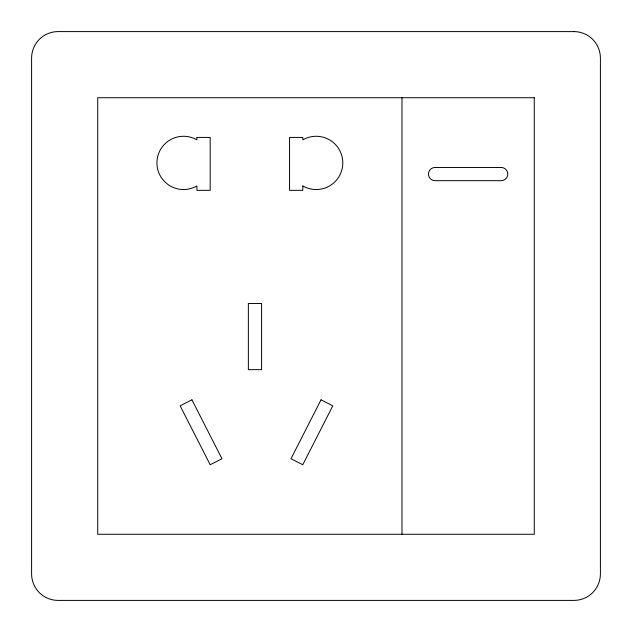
<?xml version="1.0" encoding="UTF-8"?>
<svg xmlns="http://www.w3.org/2000/svg" width="632" height="632" viewBox="0 0 632 632"><rect width="100%" height="100%" fill="white"/><g stroke="black" fill="none" stroke-linecap="round" stroke-linejoin="round"><path stroke-width="0.95" d="M401.984 97.739L401.984 534.261M302.854 185.966L302.775 190.335L289.543 190.335L289.543 137.421L302.775 137.421L302.854 139.846A26.623 26.623 0 0 1 342.797 162.906A26.623 26.623 0 0 1 302.854 185.966M196.947 137.421L196.868 139.846A26.623 26.623 0 0 0 156.926 162.906A26.623 26.623 0 0 0 196.868 185.966L196.947 190.335L210.18 190.335L210.18 137.421L196.947 137.421M321.017 399.819L290.989 458.745L302.775 464.749L332.795 405.823L321.017 399.819M191.938 399.819L180.152 405.823L210.18 464.749L221.966 458.745L191.938 399.819M573.943 31.6L58.057 31.6A26.457 26.457 0 0 0 31.6 58.057L31.6 573.943A26.457 26.457 0 0 0 58.057 600.4L573.943 600.4A26.457 26.457 0 0 0 600.4 573.943L600.4 58.057A26.457 26.457 0 0 0 573.943 31.6M534.261 97.739L97.739 97.739L97.739 534.261L534.261 534.261L534.261 97.739M501.192 167.472L435.053 167.472A6.612 6.604 0 0 0 428.441 174.077A6.612 6.604 0 0 0 435.053 180.681L501.192 180.681A6.612 6.604 0 0 0 507.804 174.077A6.612 6.604 0 0 0 501.192 167.472M261.593 303.518L248.36 303.518L248.36 369.657L261.593 369.657L261.593 303.518"/></g></svg>
